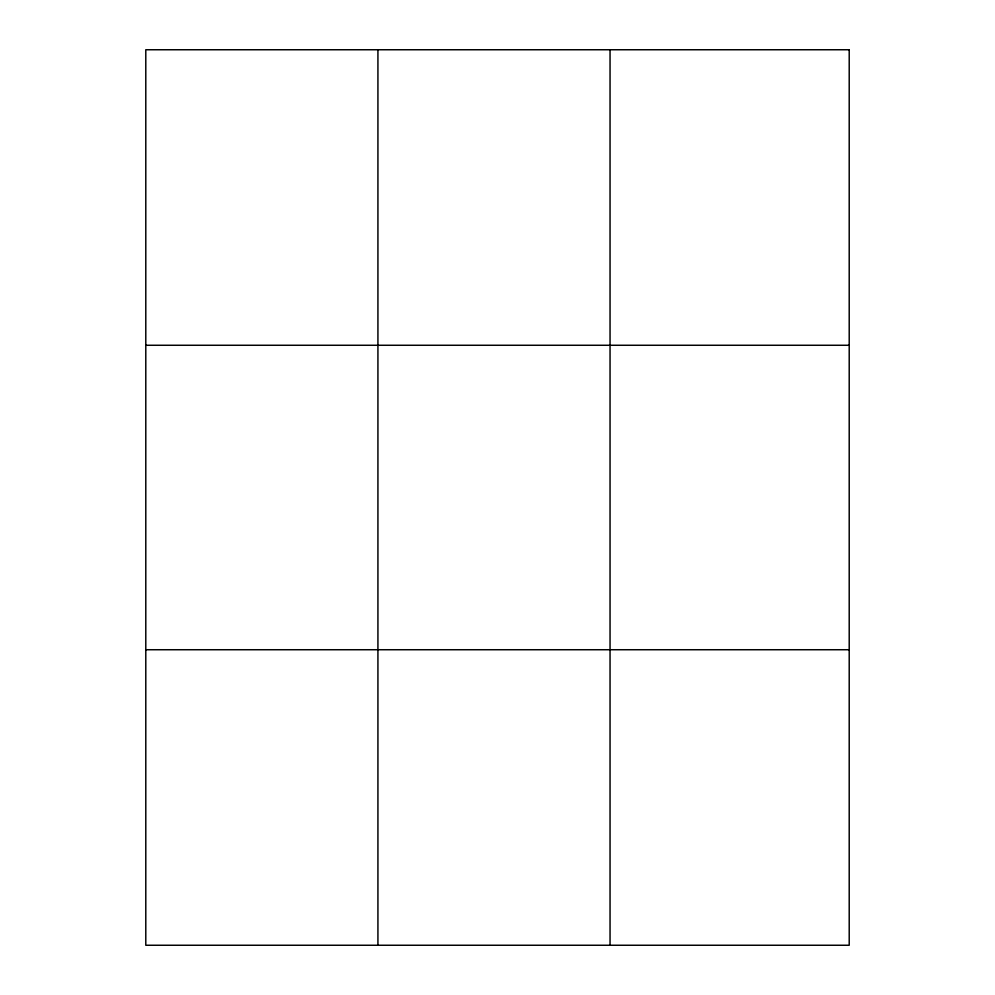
<?xml version="1.0" encoding="UTF-8"?>
<svg xmlns="http://www.w3.org/2000/svg" width="995" height="995" viewBox="0 0 995 995"><rect width="100%" height="100%" fill="white"/><g stroke="black" fill="none" stroke-linecap="round" stroke-linejoin="round"><path stroke-width="1.49" d="M377.926 945.25L377.926 49.75M610.047 945.25L610.047 49.75M145.792 345.265L849.208 345.265M145.792 649.735L849.208 649.735M849.208 49.75L849.208 945.25L145.792 945.25L145.792 49.75L849.208 49.75"/></g></svg>
